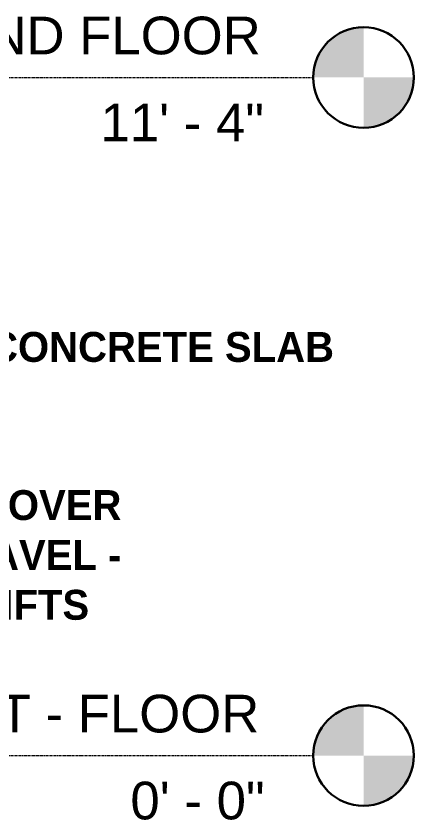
# Model space of a CAD drawing. Header units: inches. Extents: x 2619 to 6090, y -258 to 503.
# Drawn here: x 5903.1 to 5982.7, y -12.9 to 148.3 of the extents above; entities that cross this region are included whole.
import ezdxf

# ---------------------------------------------------------------- set-up
doc = ezdxf.new("R2010")
doc.units = ezdxf.units.IN
doc.header["$MEASUREMENT"] = 0
doc.linetypes.add('Grid Line 1_2_', pattern=[0.875, 0.5, -0.125, 0.125, -0.125])
doc.layers.add('A-ANNO-IDEN', color=131, linetype='Continuous', lineweight=30)
doc.layers.add('A-FLOR-LEVL', color=51, linetype='Continuous', lineweight=9)
doc.styles.add('Arial_1', font='arial.ttf', dxfattribs={"height": 7.559055})
doc.styles.add('Century Gothic_B', font='', dxfattribs={"height": 6})
doc.styles.get('Century Gothic_B').set_extended_font_data('Century Gothic', bold=True)

# ---------------------------------------------------------------- blocks, each defined once
blk = doc.blocks.new('Level - Extremo inicial de nivel - Círculo-11789-ELEVATION - RAMP - EAST WALL')
at = {"layer": 'A-FLOR-LEVL'}
h = blk.add_hatch(color=256, dxfattribs=at)
edge = h.paths.add_edge_path(flags=0)
edge.add_line((-2679.69, -152), (-2689.77, -152))
edge.add_arc((-2679.69, -152), 10.08, 90, 180, ccw=False)
edge.add_line((-2679.69, -141.92), (-2679.69, -152))
h = blk.add_hatch(color=256, dxfattribs=at)
edge = h.paths.add_edge_path(flags=0)
edge.add_line((-2679.69, -162.08), (-2679.69, -152))
edge.add_line((-2679.69, -152), (-2669.61, -152))
edge.add_arc((-2679.69, -152), 10.08, 270, 360, ccw=False)
at = {"layer": 'A-FLOR-LEVL', "lineweight": 30}
blk.add_circle((-2679.69, -152), 10.08, dxfattribs=at)

msp = doc.modelspace()

# ---------------------------------------------------------------- linework, layer by layer
at = {"layer": 'A-FLOR-LEVL', "linetype": 'Grid Line 1_2_'}
for p, q in [((4633.16337, 136), (5962.56679, 136)), ((4633.16337, 0), (5962.56679, 0))]:
    msp.add_line(p, q, dxfattribs=at)

# ---------------------------------------------------------------- block references
at = {"layer": 'A-FLOR-LEVL', "lineweight": 30}
for p in [(8652.33596, 288), (8652.33596, 152)]:
    msp.add_blockref('Level - Extremo inicial de nivel - Círculo-11789-ELEVATION - RAMP - EAST WALL', p, dxfattribs=at)

# ---------------------------------------------------------------- texts
at = {"layer": 'A-ANNO-IDEN', "lineweight": 9, "char_height": 6, "attachment_point": 1, "style": 'Century Gothic_B'}
for s, insert, width in [('6" REINFORCED CONCRETE SLAB', (5831.8631, 84.9635), 157.762), ('VAPOR BARRIER OVER', (5831.8631, 53.24974), 108.878), ('COMPACTED GRAVEL -', (5831.8631, 43.24974), 114.13), ('COMPACT IN 6" LIFTS', (5831.8631, 33.24974), 102.212)]:
    msp.add_mtext(s, dxfattribs=dict(at, insert=insert, width=width))
at = {"layer": 'A-FLOR-LEVL', "attachment_point": 1, "style": 'Arial_1'}
for s, insert, char_height, width in [('2ND FLOOR', (5891.63145, 148.20501), 7.559055, 74.134), ('11\' - 4"', (5919.94699, 130.77303), 7.559055, 40.4), ('1ST - FLOOR', (5886.64248, 12.20501), 7.5590551, 80.194), ('0\' - 0"', (5925.94384, -5.22697), 7.559055, 33.128)]:
    msp.add_mtext(s, dxfattribs=dict(at, insert=insert, char_height=char_height, width=width))

doc.saveas('drawing.dxf')
